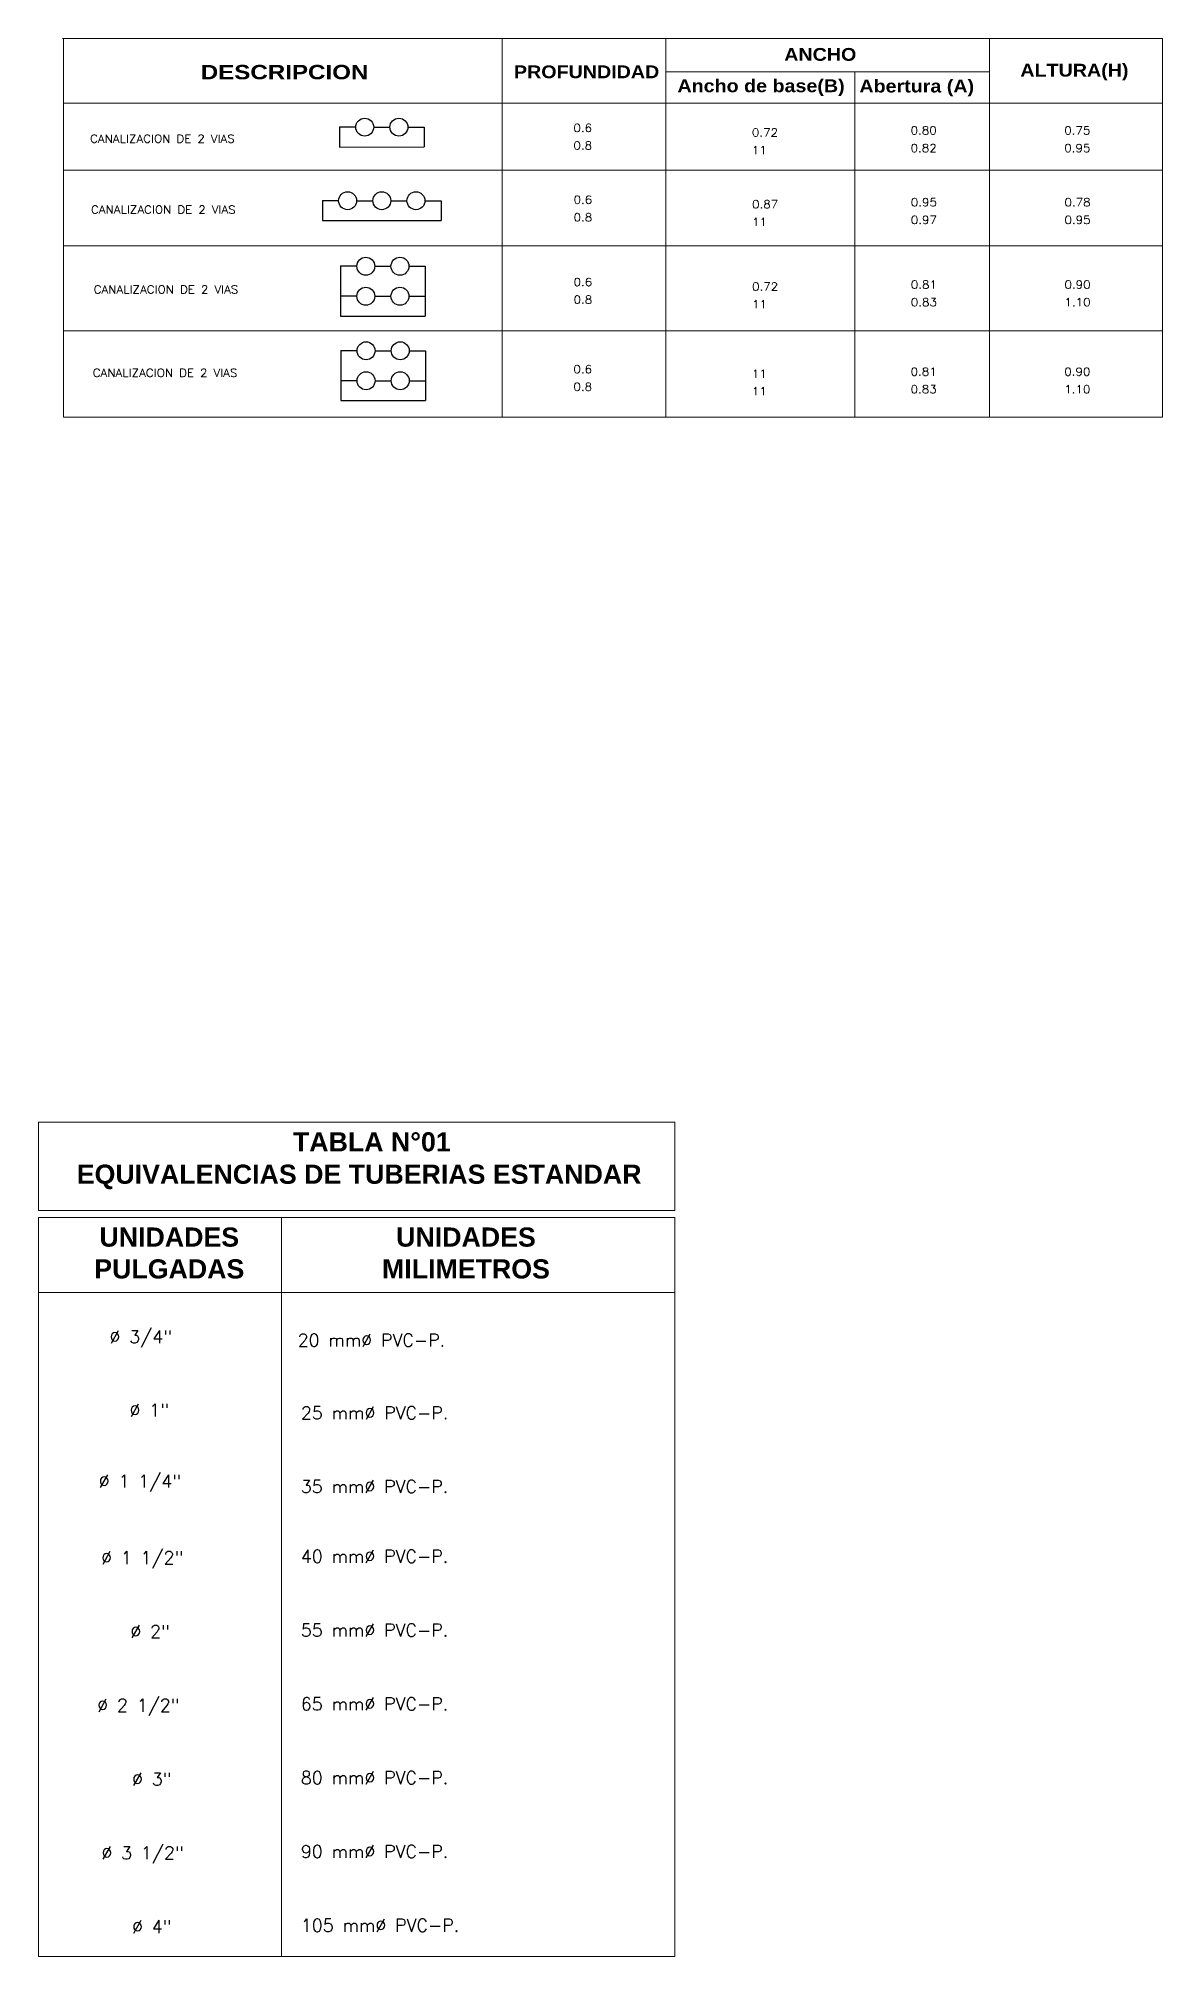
# Model space of a CAD drawing. Header units: inches. Extents: x 1693 to 10990, y 1878 to 5055.
# Drawn here: x 7994 to 8596, y 2532 to 3559 of the extents above; entities that cross this region are included whole.
import ezdxf
from ezdxf.enums import TextEntityAlignment as Align

# ---------------------------------------------------------------- set-up
doc = ezdxf.new("R2010")
doc.units = ezdxf.units.IN
doc.linetypes.add('HIDDEN', pattern=[0.375, 0.25, -0.125])
for name, color, linetype, lineweight in [('ALIMENTADOR', 2, 'HIDDEN', 25), ('AR', 143, 'Continuous', 5), ('TEXT', 2, 'Continuous', 5), ('tuberia', 6, 'Continuous', 25)]:
    doc.layers.add(name, color=color, linetype=linetype, lineweight=lineweight)
doc.styles.add('MINISTERIO', font='arialbd.ttf')
doc.styles.add('ROMAND', font='romand', dxfattribs={"width": 1.2, "height": 0.1})
doc.styles.add('Romans', font='romans.shx')
doc.styles.add('SANSSERIFBOLD', font='sasb____.pfb')

msp = doc.modelspace()

# ---------------------------------------------------------------- linework, layer by layer
at = {"layer": 'AR', "color": 1}
for p, q in [((7993.901, 2931.465), (7993.901, 2978.806)), ((7993.901, 2978.806), (8334.681, 2978.806)), ((8334.681, 2978.806), (8334.681, 2931.465)), ((8334.681, 2931.465), (7993.901, 2931.465)), ((7993.901, 2927.733), (8334.681, 2927.733)), ((7993.901, 2927.733), (7993.901, 2875.463)), ((8124.148, 2927.733), (8124.148, 2875.463)), ((8334.681, 2927.733), (8334.681, 2875.463)), ((8334.681, 2887.635), (7993.901, 2887.635)), ((7993.901, 2887.635), (7993.901, 2532.085)), ((8124.148, 2887.635), (8124.148, 2532.085)), ((8334.681, 2887.635), (8334.681, 2532.085)), ((8334.681, 2532.085), (7993.901, 2532.085))]:
    msp.add_line(p, q, dxfattribs=at)
at = {"layer": 'TEXT', "color": 4}
for p, q in [((8595.803, 3558.905), (8006.894, 3558.905)), ((8242.147, 3558.905), (8242.147, 3356.116)), ((8329.858, 3558.905), (8329.858, 3356.116)), ((8007.312, 3545.631), (8007.312, 3524.217)), ((8503.021, 3541.062), (8329.858, 3541.062)), ((8007.312, 3524.217), (8595.803, 3524.217)), ((8007.312, 3488.306), (8595.803, 3488.306)), ((8007.312, 3447.84), (8595.803, 3447.84)), ((8007.312, 3402.428), (8595.803, 3402.428)), ((8007.312, 3356.116), (8595.803, 3356.116))]:
    msp.add_line(p, q, dxfattribs=at)
for points in [[(8007.312, 3558.905), (8007.312, 3356.116)], [(8503.021, 3558.905), (8503.021, 3356.116)], [(8595.803, 3558.905), (8595.803, 3356.116)], [(8431.063, 3541.062), (8431.063, 3356.116)]]:
    msp.add_lwpolyline(points, dxfattribs=at)
at = {"layer": 'tuberia'}
for p, q in [((8155.146, 3511.557), (8163.818, 3511.557)), ((8155.146, 3511.557), (8155.146, 3500.754)), ((8173.432, 3511.373), (8182.104, 3511.373)), ((8191.721, 3511.373), (8200.394, 3511.373)), ((8200.394, 3511.373), (8200.394, 3500.776)), ((8155.146, 3500.754), (8200.394, 3500.776)), ((8146.001, 3472.192), (8154.673, 3472.192)), ((8146.001, 3472.192), (8146.001, 3461.389)), ((8164.287, 3472.007), (8172.959, 3472.007)), ((8182.577, 3472.007), (8191.249, 3472.007)), ((8200.866, 3471.986), (8209.538, 3471.986)), ((8209.566, 3471.986), (8209.566, 3461.389)), ((8146.001, 3461.389), (8209.566, 3461.389)), ((8155.733, 3437.092), (8164.405, 3437.092)), ((8155.733, 3437.092), (8155.733, 3421.048)), ((8174.019, 3436.907), (8182.691, 3436.907)), ((8192.308, 3436.907), (8200.98, 3436.907)), ((8200.98, 3436.907), (8200.98, 3420.863)), ((8155.733, 3421.048), (8164.405, 3421.048)), ((8155.733, 3421.048), (8155.733, 3410.245)), ((8174.019, 3420.863), (8182.691, 3420.863)), ((8192.308, 3420.863), (8200.98, 3420.863)), ((8200.98, 3420.863), (8200.98, 3410.266)), ((8155.733, 3410.245), (8200.98, 3410.266)), ((8155.852, 3391.855), (8164.524, 3391.855)), ((8155.852, 3391.855), (8155.852, 3375.811)), ((8174.139, 3391.671), (8182.811, 3391.671)), ((8192.428, 3391.671), (8201.1, 3391.671)), ((8201.1, 3391.671), (8201.1, 3375.627)), ((8155.852, 3375.811), (8164.524, 3375.811)), ((8155.852, 3375.811), (8155.852, 3365.008)), ((8174.139, 3375.627), (8182.811, 3375.627)), ((8192.428, 3375.627), (8201.1, 3375.627)), ((8201.1, 3375.627), (8201.1, 3365.03)), ((8155.852, 3365.008), (8201.1, 3365.03))]:
    msp.add_line(p, q, dxfattribs=at)
for centre in [(8168.623, 3511.373), (8186.913, 3511.373), (8159.478, 3472.007), (8177.768, 3472.007), (8196.058, 3472.007), (8169.21, 3436.907), (8187.499, 3436.907), (8169.21, 3420.863), (8187.499, 3420.863), (8169.33, 3391.671), (8187.619, 3391.671), (8169.33, 3375.627), (8187.619, 3375.627)]:
    msp.add_circle(centre, 4.809, dxfattribs=at)

# ---------------------------------------------------------------- texts
at = {"layer": 'ALIMENTADOR', "color": 4, "linetype": 'Continuous', "style": 'MINISTERIO'}
for s, height, p in [('TABLA N°01', 10.2528, (8172.419, 2963.117)), ('EQUIVALENCIAS DE TUBERIAS ESTANDAR', 10.25282, (8165.628, 2945.779)), ('UNIDADES', 10.2528, (8063.986, 2912.138)), ('UNIDADES', 10.2528, (8222.824, 2912.138)), ('PULGADAS', 10.2528, (8063.986, 2895.101)), ('MILIMETROS', 10.2528, (8222.824, 2895.101))]:
    msp.add_text(s, height=height, dxfattribs=at).set_placement(p, align=Align.CENTER)
at = {"layer": 'ALIMENTADOR', "color": 4, "linetype": 'Continuous', "style": 'Romans'}
for s, height, p in [('%%C 3/4"', 6.8478, (8031.971, 2860.474)), ('20 mm%%C PVC-P.', 6.84782, (8132.737, 2858.65)), ('%%C 1"', 6.8478, (8042.718, 2821.223)), ('25 mm%%C PVC-P.', 6.84782, (8134.447, 2819.735)), ('%%C 1 1/4"', 6.8478, (8026.216, 2783.151)), ('35 mm%%C PVC-P.', 6.84782, (8134.411, 2780.301)), ('%%C 1 1/2"', 6.8478, (8027.487, 2742.212)), ('40 mm%%C PVC-P.', 6.84782, (8134.411, 2742.948)), ('%%C 2"', 6.8478, (8043.153, 2702.707)), ('55 mm%%C PVC-P.', 6.84782, (8134.411, 2703.442)), ('%%C 2 1/2"', 6.8478, (8025.444, 2663.201)), ('65 mm%%C PVC-P.', 6.84782, (8134.411, 2663.936)), ('%%C 3"', 6.8478, (8044.063, 2623.696)), ('80 mm%%C PVC-P.', 6.84782, (8134.411, 2624.431)), ('%%C 3 1/2"', 6.8478, (8027.653, 2584.19)), ('90 mm%%C PVC-P.', 6.84782, (8134.411, 2584.925)), ('%%C 4"', 6.8478, (8044.063, 2544.685)), ('105 mm%%C PVC-P.', 6.84782, (8134.411, 2545.42))]:
    msp.add_text(s, height=height, dxfattribs=at).set_placement(p)
at = {"layer": 'TEXT', "color": 4, "ltscale": 0.01}
for s, height, style, width, p in [('ANCHO', 6.8522, 'SANSSERIFBOLD', 1.1, (8393.213, 3546.892)), ('DESCRIPCION', 7.70877, 'SANSSERIFBOLD', 1.2, (8080.836, 3537)), ('PROFUNDIDAD', 6.85224, 'SANSSERIFBOLD', 1.1, (8248.519, 3537.577)), ('ALTURA(H)', 6.8522, 'SANSSERIFBOLD', 1.1, (8519.626, 3538.444)), ('Ancho de base(B)', 6.85224, 'SANSSERIFBOLD', 1.1, (8336.058, 3530.098)), ('Abertura (A)', 6.85224, 'SANSSERIFBOLD', 1.1, (8433.457, 3529.937)), ('0.6 ', 4.2826, 'ROMAND', 1.09, (8280.325, 3508.829)), ('0.80 ', 4.2826, 'ROMAND', 1.09, (8460.864, 3507.471)), ('0.75 ', 4.2826, 'ROMAND', 1.09, (8543.13, 3507.471)), ('CANALIZACION DE 2 VIAS', 4.28265, 'ROMAND', 1.09, (8021.606, 3503.049)), ('0.8 ', 4.2826, 'ROMAND', 1.09, (8280.325, 3499.406)), ('0.72', 4.2826, 'ROMAND', 1.09, (8375.875, 3506.382)), ('0.82', 4.2826, 'ROMAND', 1.09, (8460.864, 3498.048)), ('0.95 ', 4.2826, 'ROMAND', 1.09, (8543.13, 3498.048)), ('11 ', 4.2826, 'ROMAND', 1.09, (8375.875, 3496.959)), ('0.6 ', 4.2826, 'ROMAND', 1.09, (8280.427, 3470.395)), ('0.87', 4.2826, 'ROMAND', 1.09, (8375.977, 3467.949)), ('0.95 ', 4.2826, 'ROMAND', 1.09, (8460.967, 3469.037)), ('0.78 ', 4.2826, 'ROMAND', 1.09, (8543.232, 3469.037)), ('CANALIZACION DE 2 VIAS', 4.28265, 'ROMAND', 1.09, (8022.081, 3465.074)), ('0.8 ', 4.2826, 'ROMAND', 1.09, (8280.427, 3460.973)), ('11', 4.2826, 'ROMAND', 1.09, (8375.977, 3458.526)), ('0.97 ', 4.2826, 'ROMAND', 1.09, (8460.967, 3459.614)), ('0.95', 4.2826, 'ROMAND', 1.09, (8543.232, 3459.614)), ('0.6 ', 4.2826, 'ROMAND', 1.09, (8280.427, 3426.339)), ('CANALIZACION DE 2 VIAS', 4.28265, 'ROMAND', 1.09, (8023.506, 3422.353)), ('0.8 ', 4.2826, 'ROMAND', 1.09, (8280.427, 3416.916)), ('0.72', 4.2826, 'ROMAND', 1.09, (8375.977, 3423.892)), ('0.81 ', 4.2826, 'ROMAND', 1.09, (8460.967, 3424.981)), ('0.83 ', 4.2826, 'ROMAND', 1.09, (8460.967, 3415.558)), ('0.90 ', 4.2826, 'ROMAND', 1.09, (8543.232, 3424.981)), ('1.10 ', 4.2826, 'ROMAND', 1.09, (8543.232, 3415.558)), ('11', 4.2826, 'ROMAND', 1.09, (8375.977, 3414.469)), ('CANALIZACION DE 2 VIAS', 4.28265, 'ROMAND', 1.09, (8023.031, 3377.733)), ('0.6 ', 4.2826, 'ROMAND', 1.09, (8280.325, 3379.703)), ('11 ', 4.2826, 'ROMAND', 1.09, (8375.875, 3377.256)), ('0.81', 4.2826, 'ROMAND', 1.09, (8460.864, 3378.345)), ('0.90 ', 4.2826, 'ROMAND', 1.09, (8543.13, 3378.345)), ('0.8 ', 4.2826, 'ROMAND', 1.09, (8280.325, 3370.28)), ('11', 4.2826, 'ROMAND', 1.09, (8375.875, 3367.833)), ('0.83 ', 4.2826, 'ROMAND', 1.09, (8460.864, 3368.922)), ('1.10', 4.2826, 'ROMAND', 1.09, (8543.13, 3368.922))]:
    msp.add_text(s, height=height, dxfattribs=dict(at, style=style, width=width)).set_placement(p)

doc.saveas('drawing.dxf')
